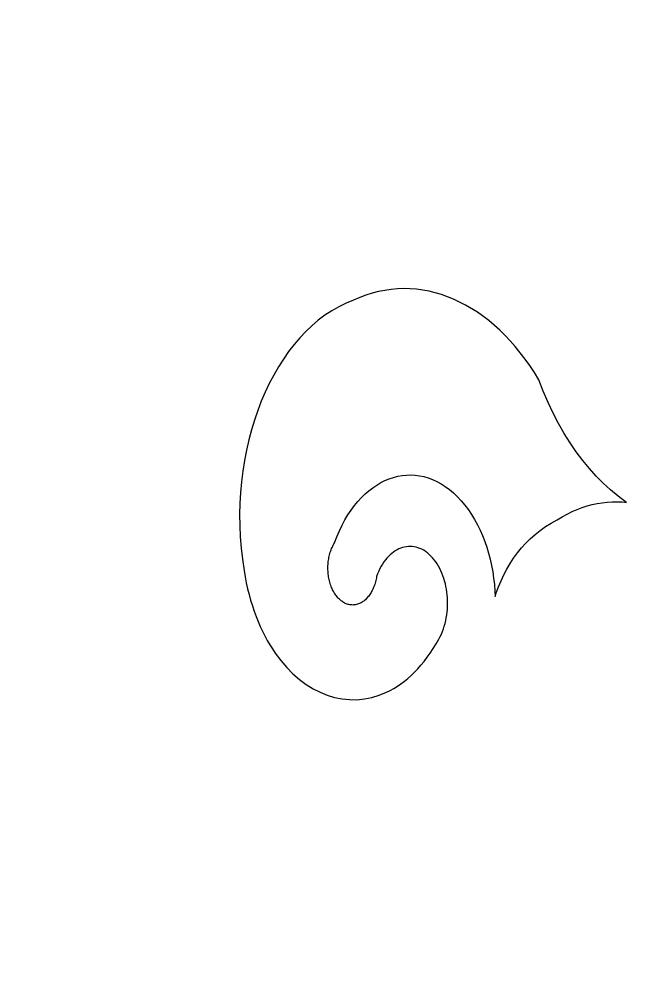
# Model space of a CAD drawing. Header units: centimetres. Extents: x -9.1 to 5.1, y -12.3 to 13.3.
# Drawn here: x 0.098 to 1.77, y 2.817 to 5.354 of the extents above; entities that cross this region are included whole.
import ezdxf

# ---------------------------------------------------------------- set-up
doc = ezdxf.new("R2010")
doc.units = ezdxf.units.CM
doc.header["$MEASUREMENT"] = 0
doc.layers.add('layer 1', color=7, linetype='Continuous')

msp = doc.modelspace()

# ---------------------------------------------------------------- linework, layer by layer
at = {"layer": 'layer 1', "color": 177}
for points, knots in [([(5.08841, 0.68839), (5.08841, 0.68839), (-9.09402, 0.68839), (-9.09402, 0.68839), (-9.09402, 0.68839), (-9.09402, 0.68839), (-9.09402, 13.34418), (-9.09402, 13.34418), (-9.09402, 13.34418), (-9.09402, 13.34418), (5.0911, 13.34418), (5.0911, 13.34418), (5.0911, 13.34418), (5.0911, 13.34418), (5.0911, 0.68839), (5.0911, 0.68839), (5.0911, 0.68839), (5.0911, 0.68839), (5.08841, 0.68839), (5.08841, 0.68839)], [0, 0, 0, 0, 0.1666667, 0.1666667, 0.1666667, 0.1666667, 0.3333333, 0.3333333, 0.3333333, 0.3333333, 0.5, 0.5, 0.5, 0.5, 0.6666667, 0.6666667, 0.6666667, 0.6666667, 1, 1, 1, 1]), ([(1.35608, 3.82779), (1.35608, 3.82779), (1.35542, 3.84207), (1.35542, 3.84207), (1.35542, 3.84207), (1.35542, 3.84207), (1.35407, 3.85918), (1.35407, 3.85918), (1.35407, 3.85918), (1.35407, 3.85918), (1.35213, 3.87618), (1.35213, 3.87618), (1.35213, 3.87618), (1.35213, 3.87618), (1.34962, 3.89302), (1.34962, 3.89302), (1.34962, 3.89302), (1.34962, 3.89302), (1.34654, 3.90965), (1.34654, 3.90965), (1.34654, 3.90965), (1.34654, 3.90965), (1.34289, 3.92605), (1.34289, 3.92605), (1.34289, 3.92605), (1.34289, 3.92605), (1.33869, 3.94219), (1.33869, 3.94219), (1.33869, 3.94219), (1.33869, 3.94219), (1.33393, 3.95801), (1.33393, 3.95801), (1.33393, 3.95801), (1.33393, 3.95801), (1.32862, 3.97349), (1.32862, 3.97349), (1.32862, 3.97349), (1.32862, 3.97349), (1.32275, 3.98861), (1.32275, 3.98861), (1.32275, 3.98861), (1.32275, 3.98861), (1.31633, 4.00332), (1.31633, 4.00332), (1.31633, 4.00332), (1.31633, 4.00332), (1.30937, 4.01756), (1.30937, 4.01756), (1.30937, 4.01756), (1.30937, 4.01756), (1.30187, 4.03133), (1.30187, 4.03133), (1.30187, 4.03133), (1.30187, 4.03133), (1.29384, 4.04457), (1.29384, 4.04457), (1.29384, 4.04457), (1.29384, 4.04457), (1.28526, 4.05726), (1.28526, 4.05726), (1.28526, 4.05726), (1.28526, 4.05726), (1.27616, 4.06936), (1.27616, 4.06936), (1.27616, 4.06936), (1.27616, 4.06936), (1.26654, 4.08083), (1.26654, 4.08083), (1.26654, 4.08083), (1.26654, 4.08083), (1.25639, 4.09164), (1.25639, 4.09164), (1.25639, 4.09164), (1.25639, 4.09164), (1.24585, 4.10162), (1.24585, 4.10162), (1.24585, 4.10162), (1.24585, 4.10162), (1.23512, 4.1106), (1.23512, 4.1106), (1.23512, 4.1106), (1.23512, 4.1106), (1.22419, 4.11863), (1.22419, 4.11863), (1.22419, 4.11863), (1.22419, 4.11863), (1.21311, 4.12569), (1.21311, 4.12569), (1.21311, 4.12569), (1.21311, 4.12569), (1.20187, 4.13181), (1.20187, 4.13181), (1.20187, 4.13181), (1.20187, 4.13181), (1.19054, 4.13699), (1.19054, 4.13699), (1.19054, 4.13699), (1.19054, 4.13699), (1.1791, 4.14121), (1.1791, 4.14121), (1.1791, 4.14121), (1.1791, 4.14121), (1.16758, 4.14454), (1.16758, 4.14454), (1.16758, 4.14454), (1.16758, 4.14454), (1.15603, 4.14692), (1.15603, 4.14692), (1.15603, 4.14692), (1.15603, 4.14692), (1.14445, 4.14841), (1.14445, 4.14841), (1.14445, 4.14841), (1.14445, 4.14841), (1.13287, 4.14901), (1.13287, 4.14901), (1.13287, 4.14901), (1.13287, 4.14901), (1.12131, 4.14871), (1.12131, 4.14871), (1.12131, 4.14871), (1.12131, 4.14871), (1.10981, 4.14752), (1.10981, 4.14752), (1.10981, 4.14752), (1.10981, 4.14752), (1.09837, 4.14549), (1.09837, 4.14549), (1.09837, 4.14549), (1.09837, 4.14549), (1.08702, 4.14258), (1.08702, 4.14258), (1.08702, 4.14258), (1.08702, 4.14258), (1.0758, 4.1388), (1.0758, 4.1388), (1.0758, 4.1388), (1.0758, 4.1388), (1.06471, 4.13419), (1.06471, 4.13419), (1.06471, 4.13419), (1.06471, 4.13419), (1.0538, 4.12874), (1.0538, 4.12874), (1.0538, 4.12874), (1.0538, 4.12874), (1.04306, 4.12246), (1.04306, 4.12246), (1.04306, 4.12246), (1.04306, 4.12246), (1.03254, 4.11537), (1.03254, 4.11537), (1.03254, 4.11537), (1.03254, 4.11537), (1.02227, 4.10747), (1.02227, 4.10747), (1.02227, 4.10747), (1.02227, 4.10747), (1.01224, 4.09876), (1.01224, 4.09876), (1.01224, 4.09876), (1.01224, 4.09876), (1.00249, 4.08926), (1.00249, 4.08926), (1.00249, 4.08926), (1.00249, 4.08926), (0.99307, 4.07897), (0.99307, 4.07897), (0.99307, 4.07897), (0.99307, 4.07897), (0.98396, 4.06792), (0.98396, 4.06792), (0.98396, 4.06792), (0.98396, 4.06792), (0.97521, 4.0561), (0.97521, 4.0561), (0.97521, 4.0561), (0.97521, 4.0561), (0.96682, 4.04351), (0.96682, 4.04351), (0.96682, 4.04351), (0.96682, 4.04351), (0.95885, 4.03019), (0.95885, 4.03019), (0.95885, 4.03019), (0.95885, 4.03019), (0.95129, 4.01611), (0.95129, 4.01611), (0.95129, 4.01611), (0.95129, 4.01611), (0.94419, 4.00132), (0.94419, 4.00132), (0.94419, 4.00132), (0.94419, 4.00132), (0.93754, 3.98579), (0.93754, 3.98579), (0.93754, 3.98579), (0.93754, 3.98579), (0.93142, 3.96957), (0.93142, 3.96957), (0.93142, 3.96957), (0.93142, 3.96957), (0.9297, 3.96671), (0.9297, 3.96671), (0.9297, 3.96671), (0.9297, 3.96671), (0.92809, 3.96377), (0.92809, 3.96377), (0.92809, 3.96377), (0.92809, 3.96377), (0.92654, 3.96076), (0.92654, 3.96076), (0.92654, 3.96076), (0.92654, 3.96076), (0.92509, 3.95767), (0.92509, 3.95767), (0.92509, 3.95767), (0.92509, 3.95767), (0.92374, 3.95452), (0.92374, 3.95452), (0.92374, 3.95452), (0.92374, 3.95452), (0.92247, 3.9513), (0.92247, 3.9513), (0.92247, 3.9513), (0.92247, 3.9513), (0.92128, 3.94802), (0.92128, 3.94802), (0.92128, 3.94802), (0.92128, 3.94802), (0.92017, 3.9447), (0.92017, 3.9447), (0.92017, 3.9447), (0.92017, 3.9447), (0.91915, 3.94131), (0.91915, 3.94131), (0.91915, 3.94131), (0.91915, 3.94131), (0.91824, 3.93787), (0.91824, 3.93787), (0.91824, 3.93787), (0.91824, 3.93787), (0.9174, 3.93441), (0.9174, 3.93441), (0.9174, 3.93441), (0.9174, 3.93441), (0.91665, 3.9309), (0.91665, 3.9309), (0.91665, 3.9309), (0.91665, 3.9309), (0.916, 3.92735), (0.916, 3.92735), (0.916, 3.92735), (0.916, 3.92735), (0.91544, 3.92376), (0.91544, 3.92376), (0.91544, 3.92376), (0.91544, 3.92376), (0.91495, 3.92016), (0.91495, 3.92016), (0.91495, 3.92016), (0.91495, 3.92016), (0.91458, 3.91653), (0.91458, 3.91653), (0.91458, 3.91653), (0.91458, 3.91653), (0.91428, 3.91288), (0.91428, 3.91288), (0.91428, 3.91288), (0.91428, 3.91288), (0.91408, 3.90921), (0.91408, 3.90921), (0.91408, 3.90921), (0.91408, 3.90921), (0.91397, 3.90554), (0.91397, 3.90554), (0.91397, 3.90554), (0.91397, 3.90554), (0.91394, 3.90187), (0.91394, 3.90187), (0.91394, 3.90187), (0.91394, 3.90187), (0.91402, 3.89817), (0.91402, 3.89817), (0.91402, 3.89817), (0.91402, 3.89817), (0.91419, 3.89449), (0.91419, 3.89449), (0.91419, 3.89449), (0.91419, 3.89449), (0.91444, 3.89082), (0.91444, 3.89082), (0.91444, 3.89082), (0.91444, 3.89082), (0.9148, 3.88714), (0.9148, 3.88714), (0.9148, 3.88714), (0.9148, 3.88714), (0.91524, 3.88349), (0.91524, 3.88349), (0.91524, 3.88349), (0.91524, 3.88349), (0.91579, 3.87984), (0.91579, 3.87984), (0.91579, 3.87984), (0.91579, 3.87984), (0.91644, 3.87623), (0.91644, 3.87623), (0.91644, 3.87623), (0.91644, 3.87623), (0.91717, 3.87264), (0.91717, 3.87264), (0.91717, 3.87264), (0.91717, 3.87264), (0.91799, 3.86908), (0.91799, 3.86908), (0.91799, 3.86908), (0.91799, 3.86908), (0.91892, 3.86554), (0.91892, 3.86554), (0.91892, 3.86554), (0.91892, 3.86554), (0.91994, 3.86206), (0.91994, 3.86206), (0.91994, 3.86206), (0.91994, 3.86206), (0.92107, 3.85861), (0.92107, 3.85861), (0.92107, 3.85861), (0.92107, 3.85861), (0.92227, 3.85522), (0.92227, 3.85522), (0.92227, 3.85522), (0.92227, 3.85522), (0.92355, 3.85193), (0.92355, 3.85193), (0.92355, 3.85193), (0.92355, 3.85193), (0.92492, 3.84873), (0.92492, 3.84873), (0.92492, 3.84873), (0.92492, 3.84873), (0.92635, 3.84565), (0.92635, 3.84565), (0.92635, 3.84565), (0.92635, 3.84565), (0.92787, 3.84263), (0.92787, 3.84263), (0.92787, 3.84263), (0.92787, 3.84263), (0.92943, 3.83975), (0.92943, 3.83975), (0.92943, 3.83975), (0.92943, 3.83975), (0.93108, 3.83695), (0.93108, 3.83695), (0.93108, 3.83695), (0.93108, 3.83695), (0.9328, 3.83426), (0.9328, 3.83426), (0.9328, 3.83426), (0.9328, 3.83426), (0.93456, 3.83167), (0.93456, 3.83167), (0.93456, 3.83167), (0.93456, 3.83167), (0.9364, 3.8292), (0.9364, 3.8292), (0.9364, 3.8292), (0.9364, 3.8292), (0.93829, 3.82682), (0.93829, 3.82682), (0.93829, 3.82682), (0.93829, 3.82682), (0.94024, 3.82457), (0.94024, 3.82457), (0.94024, 3.82457), (0.94024, 3.82457), (0.94224, 3.82244), (0.94224, 3.82244), (0.94224, 3.82244), (0.94224, 3.82244), (0.94429, 3.82041), (0.94429, 3.82041), (0.94429, 3.82041), (0.94429, 3.82041), (0.94639, 3.8185), (0.94639, 3.8185), (0.94639, 3.8185), (0.94639, 3.8185), (0.94853, 3.81671), (0.94853, 3.81671), (0.94853, 3.81671), (0.94853, 3.81671), (0.95073, 3.81505), (0.95073, 3.81505), (0.95073, 3.81505), (0.95073, 3.81505), (0.95294, 3.81351), (0.95294, 3.81351), (0.95294, 3.81351), (0.95294, 3.81351), (0.95521, 3.81209), (0.95521, 3.81209), (0.95521, 3.81209), (0.95521, 3.81209), (0.9575, 3.8108), (0.9575, 3.8108), (0.9575, 3.8108), (0.9575, 3.8108), (0.95985, 3.80964), (0.95985, 3.80964), (0.95985, 3.80964), (0.95985, 3.80964), (0.96221, 3.80861), (0.96221, 3.80861), (0.96221, 3.80861), (0.96221, 3.80861), (0.9646, 3.80771), (0.9646, 3.80771), (0.9646, 3.80771), (0.9646, 3.80771), (0.96702, 3.80696), (0.96702, 3.80696), (0.96702, 3.80696), (0.96702, 3.80696), (0.96947, 3.80634), (0.96947, 3.80634), (0.96947, 3.80634), (0.96947, 3.80634), (0.97195, 3.80585), (0.97195, 3.80585), (0.97195, 3.80585), (0.97195, 3.80585), (0.97442, 3.80551), (0.97442, 3.80551), (0.97442, 3.80551), (0.97442, 3.80551), (0.97694, 3.80531), (0.97694, 3.80531), (0.97694, 3.80531), (0.97694, 3.80531), (0.97943, 3.80525), (0.97943, 3.80525), (0.97943, 3.80525), (0.97943, 3.80525), (0.98197, 3.80535), (0.98197, 3.80535), (0.98197, 3.80535), (0.98197, 3.80535), (0.98452, 3.80559), (0.98452, 3.80559), (0.98452, 3.80559), (0.98452, 3.80559), (0.98706, 3.80598), (0.98706, 3.80598), (0.98706, 3.80598), (0.98706, 3.80598), (0.9896, 3.80651), (0.9896, 3.80651), (0.9896, 3.80651), (0.9896, 3.80651), (0.9921, 3.8072), (0.9921, 3.8072), (0.9921, 3.8072), (0.9921, 3.8072), (0.99456, 3.80803), (0.99456, 3.80803), (0.99456, 3.80803), (0.99456, 3.80803), (0.997, 3.80899), (0.997, 3.80899), (0.997, 3.80899), (0.997, 3.80899), (0.99939, 3.81008), (0.99939, 3.81008), (0.99939, 3.81008), (0.99939, 3.81008), (1.00176, 3.8113), (1.00176, 3.8113), (1.00176, 3.8113), (1.00176, 3.8113), (1.00407, 3.81266), (1.00407, 3.81266), (1.00407, 3.81266), (1.00407, 3.81266), (1.00634, 3.81415), (1.00634, 3.81415), (1.00634, 3.81415), (1.00634, 3.81415), (1.00857, 3.81576), (1.00857, 3.81576), (1.00857, 3.81576), (1.00857, 3.81576), (1.01076, 3.8175), (1.01076, 3.8175), (1.01076, 3.8175), (1.01076, 3.8175), (1.01289, 3.81935), (1.01289, 3.81935), (1.01289, 3.81935), (1.01289, 3.81935), (1.01498, 3.82131), (1.01498, 3.82131), (1.01498, 3.82131), (1.01498, 3.82131), (1.01699, 3.82339), (1.01699, 3.82339), (1.01699, 3.82339), (1.01699, 3.82339), (1.01897, 3.82559), (1.01897, 3.82559), (1.01897, 3.82559), (1.01897, 3.82559), (1.02088, 3.82789), (1.02088, 3.82789), (1.02088, 3.82789), (1.02088, 3.82789), (1.02274, 3.83029), (1.02274, 3.83029), (1.02274, 3.83029), (1.02274, 3.83029), (1.02452, 3.8328), (1.02452, 3.8328), (1.02452, 3.8328), (1.02452, 3.8328), (1.02625, 3.8354), (1.02625, 3.8354), (1.02625, 3.8354), (1.02625, 3.8354), (1.02792, 3.83811), (1.02792, 3.83811), (1.02792, 3.83811), (1.02792, 3.83811), (1.02953, 3.84091), (1.02953, 3.84091), (1.02953, 3.84091), (1.02953, 3.84091), (1.03105, 3.8438), (1.03105, 3.8438), (1.03105, 3.8438), (1.03105, 3.8438), (1.0325, 3.84677), (1.0325, 3.84677), (1.0325, 3.84677), (1.0325, 3.84677), (1.03389, 3.84983), (1.03389, 3.84983), (1.03389, 3.84983), (1.03389, 3.84983), (1.03519, 3.85298), (1.03519, 3.85298), (1.03519, 3.85298), (1.03519, 3.85298), (1.03643, 3.85621), (1.03643, 3.85621), (1.03643, 3.85621), (1.03643, 3.85621), (1.03758, 3.85952), (1.03758, 3.85952), (1.03758, 3.85952), (1.03758, 3.85952), (1.03863, 3.86291), (1.03863, 3.86291), (1.03863, 3.86291), (1.03863, 3.86291), (1.03962, 3.86636), (1.03962, 3.86636), (1.03962, 3.86636), (1.03962, 3.86636), (1.04053, 3.86988), (1.04053, 3.86988), (1.04053, 3.86988), (1.04053, 3.86988), (1.04134, 3.87348), (1.04134, 3.87348), (1.04134, 3.87348), (1.04134, 3.87348), (1.04205, 3.87713), (1.04205, 3.87713), (1.04205, 3.87713), (1.04205, 3.87713), (1.04268, 3.88086), (1.04268, 3.88086), (1.04268, 3.88086), (1.04268, 3.88086), (1.04539, 3.88802), (1.04539, 3.88802), (1.04539, 3.88802), (1.04539, 3.88802), (1.04831, 3.89487), (1.04831, 3.89487), (1.04831, 3.89487), (1.04831, 3.89487), (1.05146, 3.9014), (1.05146, 3.9014), (1.05146, 3.9014), (1.05146, 3.9014), (1.0548, 3.90761), (1.0548, 3.90761), (1.0548, 3.90761), (1.0548, 3.90761), (1.05833, 3.9135), (1.05833, 3.9135), (1.05833, 3.9135), (1.05833, 3.9135), (1.06203, 3.91906), (1.06203, 3.91906), (1.06203, 3.91906), (1.06203, 3.91906), (1.06589, 3.92428), (1.06589, 3.92428), (1.06589, 3.92428), (1.06589, 3.92428), (1.06991, 3.92916), (1.06991, 3.92916), (1.06991, 3.92916), (1.06991, 3.92916), (1.07407, 3.9337), (1.07407, 3.9337), (1.07407, 3.9337), (1.07407, 3.9337), (1.07839, 3.9379), (1.07839, 3.9379), (1.07839, 3.9379), (1.07839, 3.9379), (1.08281, 3.94175), (1.08281, 3.94175), (1.08281, 3.94175), (1.08281, 3.94175), (1.08735, 3.94524), (1.08735, 3.94524), (1.08735, 3.94524), (1.08735, 3.94524), (1.092, 3.94837), (1.092, 3.94837), (1.092, 3.94837), (1.092, 3.94837), (1.09672, 3.95115), (1.09672, 3.95115), (1.09672, 3.95115), (1.09672, 3.95115), (1.10155, 3.95355), (1.10155, 3.95355), (1.10155, 3.95355), (1.10155, 3.95355), (1.10645, 3.95558), (1.10645, 3.95558), (1.10645, 3.95558), (1.10645, 3.95558), (1.11139, 3.95725), (1.11139, 3.95725), (1.11139, 3.95725), (1.11139, 3.95725), (1.11641, 3.95853), (1.11641, 3.95853), (1.11641, 3.95853), (1.11641, 3.95853), (1.12146, 3.95943), (1.12146, 3.95943), (1.12146, 3.95943), (1.12146, 3.95943), (1.12654, 3.95996), (1.12654, 3.95996), (1.12654, 3.95996), (1.12654, 3.95996), (1.13164, 3.9601), (1.13164, 3.9601), (1.13164, 3.9601), (1.13164, 3.9601), (1.13677, 3.95983), (1.13677, 3.95983), (1.13677, 3.95983), (1.13677, 3.95983), (1.14187, 3.95917), (1.14187, 3.95917), (1.14187, 3.95917), (1.14187, 3.95917), (1.14698, 3.95811), (1.14698, 3.95811), (1.14698, 3.95811), (1.14698, 3.95811), (1.15206, 3.95665), (1.15206, 3.95665), (1.15206, 3.95665), (1.15206, 3.95665), (1.15711, 3.95477), (1.15711, 3.95477), (1.15711, 3.95477), (1.15711, 3.95477), (1.16213, 3.9525), (1.16213, 3.9525), (1.16213, 3.9525), (1.16213, 3.9525), (1.16709, 3.9498), (1.16709, 3.9498), (1.16709, 3.9498), (1.16709, 3.9498), (1.17198, 3.94667), (1.17198, 3.94667), (1.17198, 3.94667), (1.17198, 3.94667), (1.1768, 3.94314), (1.1768, 3.94314), (1.1768, 3.94314), (1.1768, 3.94314), (1.18154, 3.93916), (1.18154, 3.93916), (1.18154, 3.93916), (1.18154, 3.93916), (1.1862, 3.93475), (1.1862, 3.93475), (1.1862, 3.93475), (1.1862, 3.93475), (1.19069, 3.92999), (1.19069, 3.92999), (1.19069, 3.92999), (1.19069, 3.92999), (1.19492, 3.92491), (1.19492, 3.92491), (1.19492, 3.92491), (1.19492, 3.92491), (1.19895, 3.91958), (1.19895, 3.91958), (1.19895, 3.91958), (1.19895, 3.91958), (1.20273, 3.91396), (1.20273, 3.91396), (1.20273, 3.91396), (1.20273, 3.91396), (1.20627, 3.90811), (1.20627, 3.90811), (1.20627, 3.90811), (1.20627, 3.90811), (1.2096, 3.90204), (1.2096, 3.90204), (1.2096, 3.90204), (1.2096, 3.90204), (1.21267, 3.89574), (1.21267, 3.89574), (1.21267, 3.89574), (1.21267, 3.89574), (1.21551, 3.88925), (1.21551, 3.88925), (1.21551, 3.88925), (1.21551, 3.88925), (1.21809, 3.88258), (1.21809, 3.88258), (1.21809, 3.88258), (1.21809, 3.88258), (1.22044, 3.87573), (1.22044, 3.87573), (1.22044, 3.87573), (1.22044, 3.87573), (1.22254, 3.86874), (1.22254, 3.86874), (1.22254, 3.86874), (1.22254, 3.86874), (1.22441, 3.86162), (1.22441, 3.86162), (1.22441, 3.86162), (1.22441, 3.86162), (1.22601, 3.85438), (1.22601, 3.85438), (1.22601, 3.85438), (1.22601, 3.85438), (1.22737, 3.84703), (1.22737, 3.84703), (1.22737, 3.84703), (1.22737, 3.84703), (1.22847, 3.8396), (1.22847, 3.8396), (1.22847, 3.8396), (1.22847, 3.8396), (1.22933, 3.8321), (1.22933, 3.8321), (1.22933, 3.8321), (1.22933, 3.8321), (1.22993, 3.82454), (1.22993, 3.82454), (1.22993, 3.82454), (1.22993, 3.82454), (1.23027, 3.81694), (1.23027, 3.81694), (1.23027, 3.81694), (1.23027, 3.81694), (1.23036, 3.80933), (1.23036, 3.80933), (1.23036, 3.80933), (1.23036, 3.80933), (1.23019, 3.80169), (1.23019, 3.80169), (1.23019, 3.80169), (1.23019, 3.80169), (1.22976, 3.79407), (1.22976, 3.79407), (1.22976, 3.79407), (1.22976, 3.79407), (1.22907, 3.78647), (1.22907, 3.78647), (1.22907, 3.78647), (1.22907, 3.78647), (1.22811, 3.7789), (1.22811, 3.7789), (1.22811, 3.7789), (1.22811, 3.7789), (1.22688, 3.77141), (1.22688, 3.77141), (1.22688, 3.77141), (1.22688, 3.77141), (1.22541, 3.76398), (1.22541, 3.76398), (1.22541, 3.76398), (1.22541, 3.76398), (1.22364, 3.75664), (1.22364, 3.75664), (1.22364, 3.75664), (1.22364, 3.75664), (1.22162, 3.7494), (1.22162, 3.7494), (1.22162, 3.7494), (1.22162, 3.7494), (1.21933, 3.74228), (1.21933, 3.74228), (1.21933, 3.74228), (1.21933, 3.74228), (1.21676, 3.7353), (1.21676, 3.7353), (1.21676, 3.7353), (1.21676, 3.7353), (1.21392, 3.72846), (1.21392, 3.72846), (1.21392, 3.72846), (1.21392, 3.72846), (1.2108, 3.7218), (1.2108, 3.7218), (1.2108, 3.7218), (1.2108, 3.7218), (1.2074, 3.71531), (1.2074, 3.71531), (1.2074, 3.71531), (1.2074, 3.71531), (1.19998, 3.7024), (1.19998, 3.7024), (1.19998, 3.7024), (1.19998, 3.7024), (1.19237, 3.69005), (1.19237, 3.69005), (1.19237, 3.69005), (1.19237, 3.69005), (1.18456, 3.67827), (1.18456, 3.67827), (1.18456, 3.67827), (1.18456, 3.67827), (1.17656, 3.66703), (1.17656, 3.66703), (1.17656, 3.66703), (1.17656, 3.66703), (1.16836, 3.65636), (1.16836, 3.65636), (1.16836, 3.65636), (1.16836, 3.65636), (1.16001, 3.64623), (1.16001, 3.64623), (1.16001, 3.64623), (1.16001, 3.64623), (1.15149, 3.63666), (1.15149, 3.63666), (1.15149, 3.63666), (1.15149, 3.63666), (1.14282, 3.62765), (1.14282, 3.62765), (1.14282, 3.62765), (1.14282, 3.62765), (1.13402, 3.61916), (1.13402, 3.61916), (1.13402, 3.61916), (1.13402, 3.61916), (1.12506, 3.61122), (1.12506, 3.61122), (1.12506, 3.61122), (1.12506, 3.61122), (1.11598, 3.60381), (1.11598, 3.60381), (1.11598, 3.60381), (1.11598, 3.60381), (1.10678, 3.59694), (1.10678, 3.59694), (1.10678, 3.59694), (1.10678, 3.59694), (1.0975, 3.5906), (1.0975, 3.5906), (1.0975, 3.5906), (1.0975, 3.5906), (1.08808, 3.58479), (1.08808, 3.58479), (1.08808, 3.58479), (1.08808, 3.58479), (1.0786, 3.5795), (1.0786, 3.5795), (1.0786, 3.5795), (1.0786, 3.5795), (1.06904, 3.57474), (1.06904, 3.57474), (1.06904, 3.57474), (1.06904, 3.57474), (1.04968, 3.56675), (1.04968, 3.56675), (1.04968, 3.56675), (1.04968, 3.56675), (1.03013, 3.56083), (1.03013, 3.56083), (1.03013, 3.56083), (1.03013, 3.56083), (1.01043, 3.5569), (1.01043, 3.5569), (1.01043, 3.5569), (1.01043, 3.5569), (0.99065, 3.55499), (0.99065, 3.55499), (0.99065, 3.55499), (0.99065, 3.55499), (0.97089, 3.55504), (0.97089, 3.55504), (0.97089, 3.55504), (0.97089, 3.55504), (0.95119, 3.55704), (0.95119, 3.55704), (0.95119, 3.55704), (0.95119, 3.55704), (0.93164, 3.56095), (0.93164, 3.56095), (0.93164, 3.56095), (0.93164, 3.56095), (0.91232, 3.56675), (0.91232, 3.56675), (0.91232, 3.56675), (0.91232, 3.56675), (0.89329, 3.57444), (0.89329, 3.57444), (0.89329, 3.57444), (0.89329, 3.57444), (0.87462, 3.58395), (0.87462, 3.58395), (0.87462, 3.58395), (0.87462, 3.58395), (0.85639, 3.59529), (0.85639, 3.59529), (0.85639, 3.59529), (0.85639, 3.59529), (0.83866, 3.60842), (0.83866, 3.60842), (0.83866, 3.60842), (0.83866, 3.60842), (0.82153, 3.62331), (0.82153, 3.62331), (0.82153, 3.62331), (0.82153, 3.62331), (0.80504, 3.63996), (0.80504, 3.63996), (0.80504, 3.63996), (0.80504, 3.63996), (0.78929, 3.65831), (0.78929, 3.65831), (0.78929, 3.65831), (0.78929, 3.65831), (0.77432, 3.67834), (0.77432, 3.67834), (0.77432, 3.67834), (0.77432, 3.67834), (0.76717, 3.68899), (0.76717, 3.68899), (0.76717, 3.68899), (0.76717, 3.68899), (0.76023, 3.70005), (0.76023, 3.70005), (0.76023, 3.70005), (0.76023, 3.70005), (0.75355, 3.71151), (0.75355, 3.71151), (0.75355, 3.71151), (0.75355, 3.71151), (0.7471, 3.7234), (0.7471, 3.7234), (0.7471, 3.7234), (0.7471, 3.7234), (0.7409, 3.73567), (0.7409, 3.73567), (0.7409, 3.73567), (0.7409, 3.73567), (0.73496, 3.74836), (0.73496, 3.74836), (0.73496, 3.74836), (0.73496, 3.74836), (0.72931, 3.76143), (0.72931, 3.76143), (0.72931, 3.76143), (0.72931, 3.76143), (0.72393, 3.7749), (0.72393, 3.7749), (0.72393, 3.7749), (0.72393, 3.7749), (0.71884, 3.78877), (0.71884, 3.78877), (0.71884, 3.78877), (0.71884, 3.78877), (0.71405, 3.80301), (0.71405, 3.80301), (0.71405, 3.80301), (0.71405, 3.80301), (0.70957, 3.81765), (0.70957, 3.81765), (0.70957, 3.81765), (0.70957, 3.81765), (0.7054, 3.83266), (0.7054, 3.83266), (0.7054, 3.83266), (0.7054, 3.83266), (0.70157, 3.84806), (0.70157, 3.84806), (0.70157, 3.84806), (0.70157, 3.84806), (0.69807, 3.86382), (0.69807, 3.86382), (0.69807, 3.86382), (0.69807, 3.86382), (0.6949, 3.87996), (0.6949, 3.87996), (0.6949, 3.87996), (0.6949, 3.87996), (0.69211, 3.89647), (0.69211, 3.89647), (0.69211, 3.89647), (0.69211, 3.89647), (0.68772, 3.9262), (0.68772, 3.9262), (0.68772, 3.9262), (0.68772, 3.9262), (0.68439, 3.95591), (0.68439, 3.95591), (0.68439, 3.95591), (0.68439, 3.95591), (0.68208, 3.98554), (0.68208, 3.98554), (0.68208, 3.98554), (0.68208, 3.98554), (0.68079, 4.01506), (0.68079, 4.01506), (0.68079, 4.01506), (0.68079, 4.01506), (0.68051, 4.04442), (0.68051, 4.04442), (0.68051, 4.04442), (0.68051, 4.04442), (0.68119, 4.07358), (0.68119, 4.07358), (0.68119, 4.07358), (0.68119, 4.07358), (0.68282, 4.10248), (0.68282, 4.10248), (0.68282, 4.10248), (0.68282, 4.10248), (0.68541, 4.13109), (0.68541, 4.13109), (0.68541, 4.13109), (0.68541, 4.13109), (0.68891, 4.15935), (0.68891, 4.15935), (0.68891, 4.15935), (0.68891, 4.15935), (0.69331, 4.18722), (0.69331, 4.18722), (0.69331, 4.18722), (0.69331, 4.18722), (0.69859, 4.21465), (0.69859, 4.21465), (0.69859, 4.21465), (0.69859, 4.21465), (0.70475, 4.24163), (0.70475, 4.24163), (0.70475, 4.24163), (0.70475, 4.24163), (0.71175, 4.26806), (0.71175, 4.26806), (0.71175, 4.26806), (0.71175, 4.26806), (0.71959, 4.29393), (0.71959, 4.29393), (0.71959, 4.29393), (0.71959, 4.29393), (0.72824, 4.31918), (0.72824, 4.31918), (0.72824, 4.31918), (0.72824, 4.31918), (0.73766, 4.34378), (0.73766, 4.34378), (0.73766, 4.34378), (0.73766, 4.34378), (0.74787, 4.36767), (0.74787, 4.36767), (0.74787, 4.36767), (0.74787, 4.36767), (0.75885, 4.39081), (0.75885, 4.39081), (0.75885, 4.39081), (0.75885, 4.39081), (0.77056, 4.41316), (0.77056, 4.41316), (0.77056, 4.41316), (0.77056, 4.41316), (0.78297, 4.43465), (0.78297, 4.43465), (0.78297, 4.43465), (0.78297, 4.43465), (0.79611, 4.45528), (0.79611, 4.45528), (0.79611, 4.45528), (0.79611, 4.45528), (0.80989, 4.47496), (0.80989, 4.47496), (0.80989, 4.47496), (0.80989, 4.47496), (0.82437, 4.49367), (0.82437, 4.49367), (0.82437, 4.49367), (0.82437, 4.49367), (0.83949, 4.51136), (0.83949, 4.51136), (0.83949, 4.51136), (0.83949, 4.51136), (0.85524, 4.52798), (0.85524, 4.52798), (0.85524, 4.52798), (0.85524, 4.52798), (0.8716, 4.5435), (0.8716, 4.5435), (0.8716, 4.5435), (0.8716, 4.5435), (0.88853, 4.55785), (0.88853, 4.55785), (0.88853, 4.55785), (0.88853, 4.55785), (0.90606, 4.571), (0.90606, 4.571), (0.90606, 4.571), (0.90606, 4.571), (0.92413, 4.58291), (0.92413, 4.58291), (0.92413, 4.58291), (0.92413, 4.58291), (0.94274, 4.59351), (0.94274, 4.59351), (0.94274, 4.59351), (0.94274, 4.59351), (0.96187, 4.60278), (0.96187, 4.60278), (0.96187, 4.60278), (0.96187, 4.60278), (0.9815, 4.61067), (0.9815, 4.61067), (0.9815, 4.61067), (0.9815, 4.61067), (0.99793, 4.61788), (0.99793, 4.61788), (0.99793, 4.61788), (0.99793, 4.61788), (1.01446, 4.62412), (1.01446, 4.62412), (1.01446, 4.62412), (1.01446, 4.62412), (1.03107, 4.62938), (1.03107, 4.62938), (1.03107, 4.62938), (1.03107, 4.62938), (1.04773, 4.63369), (1.04773, 4.63369), (1.04773, 4.63369), (1.04773, 4.63369), (1.06444, 4.63704), (1.06444, 4.63704), (1.06444, 4.63704), (1.06444, 4.63704), (1.08117, 4.63944), (1.08117, 4.63944), (1.08117, 4.63944), (1.08117, 4.63944), (1.09793, 4.64091), (1.09793, 4.64091), (1.09793, 4.64091), (1.09793, 4.64091), (1.11467, 4.64146), (1.11467, 4.64146), (1.11467, 4.64146), (1.11467, 4.64146), (1.13138, 4.64108), (1.13138, 4.64108), (1.13138, 4.64108), (1.13138, 4.64108), (1.14807, 4.63981), (1.14807, 4.63981), (1.14807, 4.63981), (1.14807, 4.63981), (1.16468, 4.63762), (1.16468, 4.63762), (1.16468, 4.63762), (1.16468, 4.63762), (1.18122, 4.63456), (1.18122, 4.63456), (1.18122, 4.63456), (1.18122, 4.63456), (1.19767, 4.63062), (1.19767, 4.63062), (1.19767, 4.63062), (1.19767, 4.63062), (1.21405, 4.62581), (1.21405, 4.62581), (1.21405, 4.62581), (1.21405, 4.62581), (1.23027, 4.62013), (1.23027, 4.62013), (1.23027, 4.62013), (1.23027, 4.62013), (1.24635, 4.6136), (1.24635, 4.6136), (1.24635, 4.6136), (1.24635, 4.6136), (1.27805, 4.59804), (1.27805, 4.59804), (1.27805, 4.59804), (1.27805, 4.59804), (1.309, 4.57916), (1.309, 4.57916), (1.309, 4.57916), (1.309, 4.57916), (1.33904, 4.55708), (1.33904, 4.55708), (1.33904, 4.55708), (1.33904, 4.55708), (1.36808, 4.53184), (1.36808, 4.53184), (1.36808, 4.53184), (1.36808, 4.53184), (1.38218, 4.51807), (1.38218, 4.51807), (1.38218, 4.51807), (1.38218, 4.51807), (1.39596, 4.50353), (1.39596, 4.50353), (1.39596, 4.50353), (1.39596, 4.50353), (1.40944, 4.48825), (1.40944, 4.48825), (1.40944, 4.48825), (1.40944, 4.48825), (1.42256, 4.47222), (1.42256, 4.47222), (1.42256, 4.47222), (1.42256, 4.47222), (1.43533, 4.45546), (1.43533, 4.45546), (1.43533, 4.45546), (1.43533, 4.45546), (1.44773, 4.43799), (1.44773, 4.43799), (1.44773, 4.43799), (1.44773, 4.43799), (1.45975, 4.41979), (1.45975, 4.41979), (1.45975, 4.41979), (1.45975, 4.41979), (1.47138, 4.40091), (1.47138, 4.40091), (1.47138, 4.40091), (1.47138, 4.40091), (1.4832, 4.37032), (1.4832, 4.37032), (1.4832, 4.37032), (1.4832, 4.37032), (1.4959, 4.34081), (1.4959, 4.34081), (1.4959, 4.34081), (1.4959, 4.34081), (1.50937, 4.31241), (1.50937, 4.31241), (1.50937, 4.31241), (1.50937, 4.31241), (1.52362, 4.28512), (1.52362, 4.28512), (1.52362, 4.28512), (1.52362, 4.28512), (1.53861, 4.25897), (1.53861, 4.25897), (1.53861, 4.25897), (1.53861, 4.25897), (1.55431, 4.23398), (1.55431, 4.23398), (1.55431, 4.23398), (1.55431, 4.23398), (1.57067, 4.21017), (1.57067, 4.21017), (1.57067, 4.21017), (1.57067, 4.21017), (1.58765, 4.18756), (1.58765, 4.18756), (1.58765, 4.18756), (1.58765, 4.18756), (1.60525, 4.16616), (1.60525, 4.16616), (1.60525, 4.16616), (1.60525, 4.16616), (1.62341, 4.146), (1.62341, 4.146), (1.62341, 4.146), (1.62341, 4.146), (1.6421, 4.12711), (1.6421, 4.12711), (1.6421, 4.12711), (1.6421, 4.12711), (1.66131, 4.10949), (1.66131, 4.10949), (1.66131, 4.10949), (1.66131, 4.10949), (1.68095, 4.09319), (1.68095, 4.09319), (1.68095, 4.09319), (1.68095, 4.09319), (1.70105, 4.07819), (1.70105, 4.07819), (1.70105, 4.07819), (1.70105, 4.07819), (1.70364, 4.07647), (1.70364, 4.07647), (1.70364, 4.07647), (1.70364, 4.07647), (1.6917, 4.07758), (1.6917, 4.07758), (1.6917, 4.07758), (1.6917, 4.07758), (1.67874, 4.07812), (1.67874, 4.07812), (1.67874, 4.07812), (1.67874, 4.07812), (1.66568, 4.07802), (1.66568, 4.07802), (1.66568, 4.07802), (1.66568, 4.07802), (1.65258, 4.07723), (1.65258, 4.07723), (1.65258, 4.07723), (1.65258, 4.07723), (1.63941, 4.07577), (1.63941, 4.07577), (1.63941, 4.07577), (1.63941, 4.07577), (1.62617, 4.07362), (1.62617, 4.07362), (1.62617, 4.07362), (1.62617, 4.07362), (1.61291, 4.07076), (1.61291, 4.07076), (1.61291, 4.07076), (1.61291, 4.07076), (1.59964, 4.0672), (1.59964, 4.0672), (1.59964, 4.0672), (1.59964, 4.0672), (1.58631, 4.0629), (1.58631, 4.0629), (1.58631, 4.0629), (1.58631, 4.0629), (1.57299, 4.05787), (1.57299, 4.05787), (1.57299, 4.05787), (1.57299, 4.05787), (1.55967, 4.05211), (1.55967, 4.05211), (1.55967, 4.05211), (1.55967, 4.05211), (1.54634, 4.04557), (1.54634, 4.04557), (1.54634, 4.04557), (1.54634, 4.04557), (1.53305, 4.03829), (1.53305, 4.03829), (1.53305, 4.03829), (1.53305, 4.03829), (1.51976, 4.03021), (1.51976, 4.03021), (1.51976, 4.03021), (1.51976, 4.03021), (1.50414, 4.02174), (1.50414, 4.02174), (1.50414, 4.02174), (1.50414, 4.02174), (1.48924, 4.0125), (1.48924, 4.0125), (1.48924, 4.0125), (1.48924, 4.0125), (1.47509, 4.00254), (1.47509, 4.00254), (1.47509, 4.00254), (1.47509, 4.00254), (1.46163, 3.99187), (1.46163, 3.99187), (1.46163, 3.99187), (1.46163, 3.99187), (1.44889, 3.98053), (1.44889, 3.98053), (1.44889, 3.98053), (1.44889, 3.98053), (1.43687, 3.96855), (1.43687, 3.96855), (1.43687, 3.96855), (1.43687, 3.96855), (1.42553, 3.95596), (1.42553, 3.95596), (1.42553, 3.95596), (1.42553, 3.95596), (1.41491, 3.94279), (1.41491, 3.94279), (1.41491, 3.94279), (1.41491, 3.94279), (1.40495, 3.92909), (1.40495, 3.92909), (1.40495, 3.92909), (1.40495, 3.92909), (1.39567, 3.91486), (1.39567, 3.91486), (1.39567, 3.91486), (1.39567, 3.91486), (1.38706, 3.90018), (1.38706, 3.90018), (1.38706, 3.90018), (1.38706, 3.90018), (1.3791, 3.88504), (1.3791, 3.88504), (1.3791, 3.88504), (1.3791, 3.88504), (1.37181, 3.86948), (1.37181, 3.86948), (1.37181, 3.86948), (1.37181, 3.86948), (1.36517, 3.85355), (1.36517, 3.85355), (1.36517, 3.85355), (1.36517, 3.85355), (1.35914, 3.83726), (1.35914, 3.83726), (1.35914, 3.83726), (1.35914, 3.83726), (1.35608, 3.82779), (1.35608, 3.82779)], [0, 0, 0, 0, 0.0027473, 0.0027473, 0.0027473, 0.0027473, 0.0054945, 0.0054945, 0.0054945, 0.0054945, 0.0082418, 0.0082418, 0.0082418, 0.0082418, 0.010989, 0.010989, 0.010989, 0.010989, 0.0137363, 0.0137363, 0.0137363, 0.0137363, 0.0164835, 0.0164835, 0.0164835, 0.0164835, 0.0192308, 0.0192308, 0.0192308, 0.0192308, 0.021978, 0.021978, 0.021978, 0.021978, 0.0247253, 0.0247253, 0.0247253, 0.0247253, 0.0274725, 0.0274725, 0.0274725, 0.0274725, 0.0302198, 0.0302198, 0.0302198, 0.0302198, 0.032967, 0.032967, 0.032967, 0.032967, 0.0357143, 0.0357143, 0.0357143, 0.0357143, 0.0384615, 0.0384615, 0.0384615, 0.0384615, 0.0412088, 0.0412088, 0.0412088, 0.0412088, 0.043956, 0.043956, 0.043956, 0.043956, 0.0467033, 0.0467033, 0.0467033, 0.0467033, 0.0494505, 0.0494505, 0.0494505, 0.0494505, 0.0521978, 0.0521978, 0.0521978, 0.0521978, 0.0549451, 0.0549451, 0.0549451, 0.0549451, 0.0576923, 0.0576923, 0.0576923, 0.0576923, 0.0604396, 0.0604396, 0.0604396, 0.0604396, 0.0631868, 0.0631868, 0.0631868, 0.0631868, 0.0659341, 0.0659341, 0.0659341, 0.0659341, 0.0686813, 0.0686813, 0.0686813, 0.0686813, 0.0714286, 0.0714286, 0.0714286, 0.0714286, 0.0741758, 0.0741758, 0.0741758, 0.0741758, 0.0769231, 0.0769231, 0.0769231, 0.0769231, 0.0796703, 0.0796703, 0.0796703, 0.0796703, 0.0824176, 0.0824176, 0.0824176, 0.0824176, 0.0851648, 0.0851648, 0.0851648, 0.0851648, 0.0879121, 0.0879121, 0.0879121, 0.0879121, 0.0906593, 0.0906593, 0.0906593, 0.0906593, 0.0934066, 0.0934066, 0.0934066, 0.0934066, 0.0961538, 0.0961538, 0.0961538, 0.0961538, 0.0989011, 0.0989011, 0.0989011, 0.0989011, 0.1016484, 0.1016484, 0.1016484, 0.1016484, 0.1043956, 0.1043956, 0.1043956, 0.1043956, 0.1071429, 0.1071429, 0.1071429, 0.1071429, 0.1098901, 0.1098901, 0.1098901, 0.1098901, 0.1126374, 0.1126374, 0.1126374, 0.1126374, 0.1153846, 0.1153846, 0.1153846, 0.1153846, 0.1181319, 0.1181319, 0.1181319, 0.1181319, 0.1208791, 0.1208791, 0.1208791, 0.1208791, 0.1236264, 0.1236264, 0.1236264, 0.1236264, 0.1263736, 0.1263736, 0.1263736, 0.1263736, 0.1291209, 0.1291209, 0.1291209, 0.1291209, 0.1318681, 0.1318681, 0.1318681, 0.1318681, 0.1346154, 0.1346154, 0.1346154, 0.1346154, 0.1373626, 0.1373626, 0.1373626, 0.1373626, 0.1401099, 0.1401099, 0.1401099, 0.1401099, 0.1428571, 0.1428571, 0.1428571, 0.1428571, 0.1456044, 0.1456044, 0.1456044, 0.1456044, 0.1483516, 0.1483516, 0.1483516, 0.1483516, 0.1510989, 0.1510989, 0.1510989, 0.1510989, 0.1538462, 0.1538462, 0.1538462, 0.1538462, 0.1565934, 0.1565934, 0.1565934, 0.1565934, 0.1593407, 0.1593407, 0.1593407, 0.1593407, 0.1620879, 0.1620879, 0.1620879, 0.1620879, 0.1648352, 0.1648352, 0.1648352, 0.1648352, 0.1675824, 0.1675824, 0.1675824, 0.1675824, 0.1703297, 0.1703297, 0.1703297, 0.1703297, 0.1730769, 0.1730769, 0.1730769, 0.1730769, 0.1758242, 0.1758242, 0.1758242, 0.1758242, 0.1785714, 0.1785714, 0.1785714, 0.1785714, 0.1813187, 0.1813187, 0.1813187, 0.1813187, 0.1840659, 0.1840659, 0.1840659, 0.1840659, 0.1868132, 0.1868132, 0.1868132, 0.1868132, 0.1895604, 0.1895604, 0.1895604, 0.1895604, 0.1923077, 0.1923077, 0.1923077, 0.1923077, 0.1950549, 0.1950549, 0.1950549, 0.1950549, 0.1978022, 0.1978022, 0.1978022, 0.1978022, 0.2005495, 0.2005495, 0.2005495, 0.2005495, 0.2032967, 0.2032967, 0.2032967, 0.2032967, 0.206044, 0.206044, 0.206044, 0.206044, 0.2087912, 0.2087912, 0.2087912, 0.2087912, 0.2115385, 0.2115385, 0.2115385, 0.2115385, 0.2142857, 0.2142857, 0.2142857, 0.2142857, 0.217033, 0.217033, 0.217033, 0.217033, 0.2197802, 0.2197802, 0.2197802, 0.2197802, 0.2225275, 0.2225275, 0.2225275, 0.2225275, 0.2252747, 0.2252747, 0.2252747, 0.2252747, 0.228022, 0.228022, 0.228022, 0.228022, 0.2307692, 0.2307692, 0.2307692, 0.2307692, 0.2335165, 0.2335165, 0.2335165, 0.2335165, 0.2362637, 0.2362637, 0.2362637, 0.2362637, 0.239011, 0.239011, 0.239011, 0.239011, 0.2417582, 0.2417582, 0.2417582, 0.2417582, 0.2445055, 0.2445055, 0.2445055, 0.2445055, 0.2472527, 0.2472527, 0.2472527, 0.2472527, 0.25, 0.25, 0.25, 0.25, 0.2527473, 0.2527473, 0.2527473, 0.2527473, 0.2554945, 0.2554945, 0.2554945, 0.2554945, 0.2582418, 0.2582418, 0.2582418, 0.2582418, 0.260989, 0.260989, 0.260989, 0.260989, 0.2637363, 0.2637363, 0.2637363, 0.2637363, 0.2664835, 0.2664835, 0.2664835, 0.2664835, 0.2692308, 0.2692308, 0.2692308, 0.2692308, 0.271978, 0.271978, 0.271978, 0.271978, 0.2747253, 0.2747253, 0.2747253, 0.2747253, 0.2774725, 0.2774725, 0.2774725, 0.2774725, 0.2802198, 0.2802198, 0.2802198, 0.2802198, 0.282967, 0.282967, 0.282967, 0.282967, 0.2857143, 0.2857143, 0.2857143, 0.2857143, 0.2884615, 0.2884615, 0.2884615, 0.2884615, 0.2912088, 0.2912088, 0.2912088, 0.2912088, 0.293956, 0.293956, 0.293956, 0.293956, 0.2967033, 0.2967033, 0.2967033, 0.2967033, 0.2994505, 0.2994505, 0.2994505, 0.2994505, 0.3021978, 0.3021978, 0.3021978, 0.3021978, 0.3049451, 0.3049451, 0.3049451, 0.3049451, 0.3076923, 0.3076923, 0.3076923, 0.3076923, 0.3104396, 0.3104396, 0.3104396, 0.3104396, 0.3131868, 0.3131868, 0.3131868, 0.3131868, 0.3159341, 0.3159341, 0.3159341, 0.3159341, 0.3186813, 0.3186813, 0.3186813, 0.3186813, 0.3214286, 0.3214286, 0.3214286, 0.3214286, 0.3241758, 0.3241758, 0.3241758, 0.3241758, 0.3269231, 0.3269231, 0.3269231, 0.3269231, 0.3296703, 0.3296703, 0.3296703, 0.3296703, 0.3324176, 0.3324176, 0.3324176, 0.3324176, 0.3351648, 0.3351648, 0.3351648, 0.3351648, 0.3379121, 0.3379121, 0.3379121, 0.3379121, 0.3406593, 0.3406593, 0.3406593, 0.3406593, 0.3434066, 0.3434066, 0.3434066, 0.3434066, 0.3461538, 0.3461538, 0.3461538, 0.3461538, 0.3489011, 0.3489011, 0.3489011, 0.3489011, 0.3516484, 0.3516484, 0.3516484, 0.3516484, 0.3543956, 0.3543956, 0.3543956, 0.3543956, 0.3571429, 0.3571429, 0.3571429, 0.3571429, 0.3598901, 0.3598901, 0.3598901, 0.3598901, 0.3626374, 0.3626374, 0.3626374, 0.3626374, 0.3653846, 0.3653846, 0.3653846, 0.3653846, 0.3681319, 0.3681319, 0.3681319, 0.3681319, 0.3708791, 0.3708791, 0.3708791, 0.3708791, 0.3736264, 0.3736264, 0.3736264, 0.3736264, 0.3763736, 0.3763736, 0.3763736, 0.3763736, 0.3791209, 0.3791209, 0.3791209, 0.3791209, 0.3818681, 0.3818681, 0.3818681, 0.3818681, 0.3846154, 0.3846154, 0.3846154, 0.3846154, 0.3873626, 0.3873626, 0.3873626, 0.3873626, 0.3901099, 0.3901099, 0.3901099, 0.3901099, 0.3928571, 0.3928571, 0.3928571, 0.3928571, 0.3956044, 0.3956044, 0.3956044, 0.3956044, 0.3983516, 0.3983516, 0.3983516, 0.3983516, 0.4010989, 0.4010989, 0.4010989, 0.4010989, 0.4038462, 0.4038462, 0.4038462, 0.4038462, 0.4065934, 0.4065934, 0.4065934, 0.4065934, 0.4093407, 0.4093407, 0.4093407, 0.4093407, 0.4120879, 0.4120879, 0.4120879, 0.4120879, 0.4148352, 0.4148352, 0.4148352, 0.4148352, 0.4175824, 0.4175824, 0.4175824, 0.4175824, 0.4203297, 0.4203297, 0.4203297, 0.4203297, 0.4230769, 0.4230769, 0.4230769, 0.4230769, 0.4258242, 0.4258242, 0.4258242, 0.4258242, 0.4285714, 0.4285714, 0.4285714, 0.4285714, 0.4313187, 0.4313187, 0.4313187, 0.4313187, 0.4340659, 0.4340659, 0.4340659, 0.4340659, 0.4368132, 0.4368132, 0.4368132, 0.4368132, 0.4395604, 0.4395604, 0.4395604, 0.4395604, 0.4423077, 0.4423077, 0.4423077, 0.4423077, 0.4450549, 0.4450549, 0.4450549, 0.4450549, 0.4478022, 0.4478022, 0.4478022, 0.4478022, 0.4505495, 0.4505495, 0.4505495, 0.4505495, 0.4532967, 0.4532967, 0.4532967, 0.4532967, 0.456044, 0.456044, 0.456044, 0.456044, 0.4587912, 0.4587912, 0.4587912, 0.4587912, 0.4615385, 0.4615385, 0.4615385, 0.4615385, 0.4642857, 0.4642857, 0.4642857, 0.4642857, 0.467033, 0.467033, 0.467033, 0.467033, 0.4697802, 0.4697802, 0.4697802, 0.4697802, 0.4725275, 0.4725275, 0.4725275, 0.4725275, 0.4752747, 0.4752747, 0.4752747, 0.4752747, 0.478022, 0.478022, 0.478022, 0.478022, 0.4807692, 0.4807692, 0.4807692, 0.4807692, 0.4835165, 0.4835165, 0.4835165, 0.4835165, 0.4862637, 0.4862637, 0.4862637, 0.4862637, 0.489011, 0.489011, 0.489011, 0.489011, 0.4917582, 0.4917582, 0.4917582, 0.4917582, 0.4945055, 0.4945055, 0.4945055, 0.4945055, 0.4972527, 0.4972527, 0.4972527, 0.4972527, 0.5, 0.5, 0.5, 0.5, 0.5027473, 0.5027473, 0.5027473, 0.5027473, 0.5054945, 0.5054945, 0.5054945, 0.5054945, 0.5082418, 0.5082418, 0.5082418, 0.5082418, 0.510989, 0.510989, 0.510989, 0.510989, 0.5137363, 0.5137363, 0.5137363, 0.5137363, 0.5164835, 0.5164835, 0.5164835, 0.5164835, 0.5192308, 0.5192308, 0.5192308, 0.5192308, 0.521978, 0.521978, 0.521978, 0.521978, 0.5247253, 0.5247253, 0.5247253, 0.5247253, 0.5274725, 0.5274725, 0.5274725, 0.5274725, 0.5302198, 0.5302198, 0.5302198, 0.5302198, 0.532967, 0.532967, 0.532967, 0.532967, 0.5357143, 0.5357143, 0.5357143, 0.5357143, 0.5384615, 0.5384615, 0.5384615, 0.5384615, 0.5412088, 0.5412088, 0.5412088, 0.5412088, 0.543956, 0.543956, 0.543956, 0.543956, 0.5467033, 0.5467033, 0.5467033, 0.5467033, 0.5494505, 0.5494505, 0.5494505, 0.5494505, 0.5521978, 0.5521978, 0.5521978, 0.5521978, 0.5549451, 0.5549451, 0.5549451, 0.5549451, 0.5576923, 0.5576923, 0.5576923, 0.5576923, 0.5604396, 0.5604396, 0.5604396, 0.5604396, 0.5631868, 0.5631868, 0.5631868, 0.5631868, 0.5659341, 0.5659341, 0.5659341, 0.5659341, 0.5686813, 0.5686813, 0.5686813, 0.5686813, 0.5714286, 0.5714286, 0.5714286, 0.5714286, 0.5741758, 0.5741758, 0.5741758, 0.5741758, 0.5769231, 0.5769231, 0.5769231, 0.5769231, 0.5796703, 0.5796703, 0.5796703, 0.5796703, 0.5824176, 0.5824176, 0.5824176, 0.5824176, 0.5851648, 0.5851648, 0.5851648, 0.5851648, 0.5879121, 0.5879121, 0.5879121, 0.5879121, 0.5906593, 0.5906593, 0.5906593, 0.5906593, 0.5934066, 0.5934066, 0.5934066, 0.5934066, 0.5961538, 0.5961538, 0.5961538, 0.5961538, 0.5989011, 0.5989011, 0.5989011, 0.5989011, 0.6016484, 0.6016484, 0.6016484, 0.6016484, 0.6043956, 0.6043956, 0.6043956, 0.6043956, 0.6071429, 0.6071429, 0.6071429, 0.6071429, 0.6098901, 0.6098901, 0.6098901, 0.6098901, 0.6126374, 0.6126374, 0.6126374, 0.6126374, 0.6153846, 0.6153846, 0.6153846, 0.6153846, 0.6181319, 0.6181319, 0.6181319, 0.6181319, 0.6208791, 0.6208791, 0.6208791, 0.6208791, 0.6236264, 0.6236264, 0.6236264, 0.6236264, 0.6263736, 0.6263736, 0.6263736, 0.6263736, 0.6291209, 0.6291209, 0.6291209, 0.6291209, 0.6318681, 0.6318681, 0.6318681, 0.6318681, 0.6346154, 0.6346154, 0.6346154, 0.6346154, 0.6373626, 0.6373626, 0.6373626, 0.6373626, 0.6401099, 0.6401099, 0.6401099, 0.6401099, 0.6428571, 0.6428571, 0.6428571, 0.6428571, 0.6456044, 0.6456044, 0.6456044, 0.6456044, 0.6483516, 0.6483516, 0.6483516, 0.6483516, 0.6510989, 0.6510989, 0.6510989, 0.6510989, 0.6538462, 0.6538462, 0.6538462, 0.6538462, 0.6565934, 0.6565934, 0.6565934, 0.6565934, 0.6593407, 0.6593407, 0.6593407, 0.6593407, 0.6620879, 0.6620879, 0.6620879, 0.6620879, 0.6648352, 0.6648352, 0.6648352, 0.6648352, 0.6675824, 0.6675824, 0.6675824, 0.6675824, 0.6703297, 0.6703297, 0.6703297, 0.6703297, 0.6730769, 0.6730769, 0.6730769, 0.6730769, 0.6758242, 0.6758242, 0.6758242, 0.6758242, 0.6785714, 0.6785714, 0.6785714, 0.6785714, 0.6813187, 0.6813187, 0.6813187, 0.6813187, 0.6840659, 0.6840659, 0.6840659, 0.6840659, 0.6868132, 0.6868132, 0.6868132, 0.6868132, 0.6895604, 0.6895604, 0.6895604, 0.6895604, 0.6923077, 0.6923077, 0.6923077, 0.6923077, 0.6950549, 0.6950549, 0.6950549, 0.6950549, 0.6978022, 0.6978022, 0.6978022, 0.6978022, 0.7005495, 0.7005495, 0.7005495, 0.7005495, 0.7032967, 0.7032967, 0.7032967, 0.7032967, 0.706044, 0.706044, 0.706044, 0.706044, 0.7087912, 0.7087912, 0.7087912, 0.7087912, 0.7115385, 0.7115385, 0.7115385, 0.7115385, 0.7142857, 0.7142857, 0.7142857, 0.7142857, 0.717033, 0.717033, 0.717033, 0.717033, 0.7197802, 0.7197802, 0.7197802, 0.7197802, 0.7225275, 0.7225275, 0.7225275, 0.7225275, 0.7252747, 0.7252747, 0.7252747, 0.7252747, 0.728022, 0.728022, 0.728022, 0.728022, 0.7307692, 0.7307692, 0.7307692, 0.7307692, 0.7335165, 0.7335165, 0.7335165, 0.7335165, 0.7362637, 0.7362637, 0.7362637, 0.7362637, 0.739011, 0.739011, 0.739011, 0.739011, 0.7417582, 0.7417582, 0.7417582, 0.7417582, 0.7445055, 0.7445055, 0.7445055, 0.7445055, 0.7472527, 0.7472527, 0.7472527, 0.7472527, 0.75, 0.75, 0.75, 0.75, 0.7527473, 0.7527473, 0.7527473, 0.7527473, 0.7554945, 0.7554945, 0.7554945, 0.7554945, 0.7582418, 0.7582418, 0.7582418, 0.7582418, 0.760989, 0.760989, 0.760989, 0.760989, 0.7637363, 0.7637363, 0.7637363, 0.7637363, 0.7664835, 0.7664835, 0.7664835, 0.7664835, 0.7692308, 0.7692308, 0.7692308, 0.7692308, 0.771978, 0.771978, 0.771978, 0.771978, 0.7747253, 0.7747253, 0.7747253, 0.7747253, 0.7774725, 0.7774725, 0.7774725, 0.7774725, 0.7802198, 0.7802198, 0.7802198, 0.7802198, 0.782967, 0.782967, 0.782967, 0.782967, 0.7857143, 0.7857143, 0.7857143, 0.7857143, 0.7884615, 0.7884615, 0.7884615, 0.7884615, 0.7912088, 0.7912088, 0.7912088, 0.7912088, 0.793956, 0.793956, 0.793956, 0.793956, 0.7967033, 0.7967033, 0.7967033, 0.7967033, 0.7994505, 0.7994505, 0.7994505, 0.7994505, 0.8021978, 0.8021978, 0.8021978, 0.8021978, 0.8049451, 0.8049451, 0.8049451, 0.8049451, 0.8076923, 0.8076923, 0.8076923, 0.8076923, 0.8104396, 0.8104396, 0.8104396, 0.8104396, 0.8131868, 0.8131868, 0.8131868, 0.8131868, 0.8159341, 0.8159341, 0.8159341, 0.8159341, 0.8186813, 0.8186813, 0.8186813, 0.8186813, 0.8214286, 0.8214286, 0.8214286, 0.8214286, 0.8241758, 0.8241758, 0.8241758, 0.8241758, 0.8269231, 0.8269231, 0.8269231, 0.8269231, 0.8296703, 0.8296703, 0.8296703, 0.8296703, 0.8324176, 0.8324176, 0.8324176, 0.8324176, 0.8351648, 0.8351648, 0.8351648, 0.8351648, 0.8379121, 0.8379121, 0.8379121, 0.8379121, 0.8406593, 0.8406593, 0.8406593, 0.8406593, 0.8434066, 0.8434066, 0.8434066, 0.8434066, 0.8461538, 0.8461538, 0.8461538, 0.8461538, 0.8489011, 0.8489011, 0.8489011, 0.8489011, 0.8516484, 0.8516484, 0.8516484, 0.8516484, 0.8543956, 0.8543956, 0.8543956, 0.8543956, 0.8571429, 0.8571429, 0.8571429, 0.8571429, 0.8598901, 0.8598901, 0.8598901, 0.8598901, 0.8626374, 0.8626374, 0.8626374, 0.8626374, 0.8653846, 0.8653846, 0.8653846, 0.8653846, 0.8681319, 0.8681319, 0.8681319, 0.8681319, 0.8708791, 0.8708791, 0.8708791, 0.8708791, 0.8736264, 0.8736264, 0.8736264, 0.8736264, 0.8763736, 0.8763736, 0.8763736, 0.8763736, 0.8791209, 0.8791209, 0.8791209, 0.8791209, 0.8818681, 0.8818681, 0.8818681, 0.8818681, 0.8846154, 0.8846154, 0.8846154, 0.8846154, 0.8873626, 0.8873626, 0.8873626, 0.8873626, 0.8901099, 0.8901099, 0.8901099, 0.8901099, 0.8928571, 0.8928571, 0.8928571, 0.8928571, 0.8956044, 0.8956044, 0.8956044, 0.8956044, 0.8983516, 0.8983516, 0.8983516, 0.8983516, 0.9010989, 0.9010989, 0.9010989, 0.9010989, 0.9038462, 0.9038462, 0.9038462, 0.9038462, 0.9065934, 0.9065934, 0.9065934, 0.9065934, 0.9093407, 0.9093407, 0.9093407, 0.9093407, 0.9120879, 0.9120879, 0.9120879, 0.9120879, 0.9148352, 0.9148352, 0.9148352, 0.9148352, 0.9175824, 0.9175824, 0.9175824, 0.9175824, 0.9203297, 0.9203297, 0.9203297, 0.9203297, 0.9230769, 0.9230769, 0.9230769, 0.9230769, 0.9258242, 0.9258242, 0.9258242, 0.9258242, 0.9285714, 0.9285714, 0.9285714, 0.9285714, 0.9313187, 0.9313187, 0.9313187, 0.9313187, 0.9340659, 0.9340659, 0.9340659, 0.9340659, 0.9368132, 0.9368132, 0.9368132, 0.9368132, 0.9395604, 0.9395604, 0.9395604, 0.9395604, 0.9423077, 0.9423077, 0.9423077, 0.9423077, 0.9450549, 0.9450549, 0.9450549, 0.9450549, 0.9478022, 0.9478022, 0.9478022, 0.9478022, 0.9505495, 0.9505495, 0.9505495, 0.9505495, 0.9532967, 0.9532967, 0.9532967, 0.9532967, 0.956044, 0.956044, 0.956044, 0.956044, 0.9587912, 0.9587912, 0.9587912, 0.9587912, 0.9615385, 0.9615385, 0.9615385, 0.9615385, 0.9642857, 0.9642857, 0.9642857, 0.9642857, 0.967033, 0.967033, 0.967033, 0.967033, 0.9697802, 0.9697802, 0.9697802, 0.9697802, 0.9725275, 0.9725275, 0.9725275, 0.9725275, 0.9752747, 0.9752747, 0.9752747, 0.9752747, 0.978022, 0.978022, 0.978022, 0.978022, 0.9807692, 0.9807692, 0.9807692, 0.9807692, 0.9835165, 0.9835165, 0.9835165, 0.9835165, 0.9862637, 0.9862637, 0.9862637, 0.9862637, 0.989011, 0.989011, 0.989011, 0.989011, 0.9917582, 0.9917582, 0.9917582, 0.9917582, 0.9945055, 0.9945055, 0.9945055, 0.9945055, 1, 1, 1, 1])]:
    msp.add_open_spline(points, degree=3, knots=knots, dxfattribs=at)

doc.saveas('drawing.dxf')
